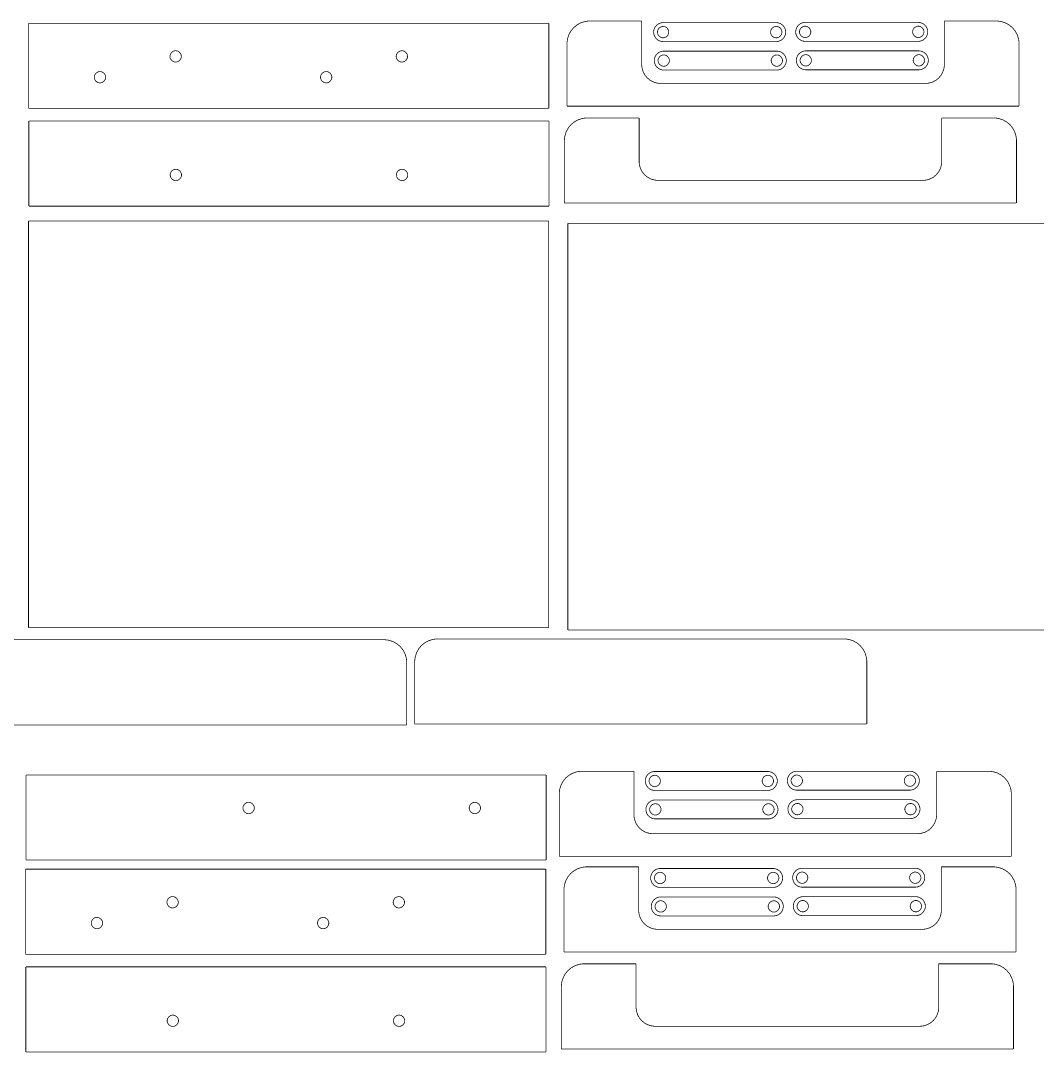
# Model space of a CAD drawing. Extents: x 0 to 72, y 0 to 96.
# Drawn here: x 12.37 to 33.53, y 53.68 to 75.15 of the extents above; entities that cross this region are included whole.
import ezdxf

# ---------------------------------------------------------------- set-up
doc = ezdxf.new("R2010")
doc.units = 0
doc.layers.get('0').update_dxf_attribs({"linetype": 'CONTINUOUS'})

msp = doc.modelspace()

# ---------------------------------------------------------------- linework, layer by layer
at = {"color": 0, "const_width": 0.01575}
for points in [[(12.5392, 74.6189), (12.5392, 75.0912)], [(23.3658, 75.0912), (12.5392, 75.0912)], [(23.3658, 74.6189), (23.3658, 75.0912)], [(23.7442, 74.6667), (23.7442, 74.6906), (23.7538, 74.7619), (23.7813, 74.8507), (23.8249, 74.9308), (23.8825, 75.0008), (23.9525, 75.0585), (24.0328, 75.1021), (24.1214, 75.1296), (24.1928, 75.1392), (24.2167, 75.1392)], [(25.2993, 75.1392), (24.2167, 75.1392)], [(25.2993, 74.6667), (25.2993, 75.1392)], [(25.7446, 75.1049), (25.7346, 75.1049), (25.7049, 75.101), (25.6679, 75.0894), (25.6344, 75.0712), (25.6053, 75.0472), (25.5812, 75.0181), (25.5631, 74.9846), (25.5515, 74.9476), (25.5476, 74.9179), (25.5476, 74.9081), (25.5476, 74.8981), (25.5515, 74.8683), (25.5631, 74.8314), (25.5812, 74.7979), (25.6053, 74.7689), (25.6344, 74.7449), (25.6679, 74.7267), (25.7049, 74.7151), (25.7346, 74.7111), (25.7446, 74.7111)], [(28.0988, 75.1049), (25.7446, 75.1049)], [(28.0988, 74.7111), (28.1086, 74.7111), (28.1385, 74.7151), (28.1754, 74.7267), (28.2089, 74.7449), (28.2381, 74.7689), (28.2621, 74.7979), (28.2801, 74.8314), (28.2917, 74.8683), (28.2957, 74.8981), (28.2957, 74.9081), (28.2957, 74.9179), (28.2917, 74.9476), (28.2801, 74.9846), (28.2621, 75.0181), (28.2381, 75.0472), (28.2089, 75.0712), (28.1754, 75.0894), (28.1385, 75.101), (28.1086, 75.1049), (28.0988, 75.1049)], [(28.7011, 75.1101), (28.6911, 75.1101), (28.6614, 75.1061), (28.6244, 75.0947), (28.591, 75.0765), (28.5618, 75.0525), (28.5378, 75.0233), (28.5196, 74.9899), (28.5082, 74.9529), (28.5042, 74.9232), (28.5042, 74.9132), (28.5042, 74.9033), (28.5082, 74.8736), (28.5196, 74.8367), (28.5378, 74.8032), (28.5618, 74.774), (28.591, 74.75), (28.6244, 74.7319), (28.6614, 74.7204), (28.6911, 74.7164), (28.7011, 74.7164)], [(31.0553, 75.1101), (28.7011, 75.1101)], [(31.0553, 74.7164), (31.0653, 74.7164), (31.095, 74.7204), (31.1319, 74.7319), (31.1654, 74.75), (31.1946, 74.774), (31.2186, 74.8032), (31.2367, 74.8367), (31.2482, 74.8736), (31.2522, 74.9033), (31.2522, 74.9132), (31.2522, 74.9232), (31.2482, 74.9529), (31.2367, 74.9899), (31.2186, 75.0233), (31.1946, 75.0525), (31.1654, 75.0765), (31.1319, 75.0947), (31.095, 75.1061), (31.0653, 75.1101), (31.0553, 75.1101)], [(32.6811, 75.1392), (31.5985, 75.1392)], [(31.5985, 74.6667), (31.5985, 75.1392)], [(32.6811, 75.1392), (32.7049, 75.1392), (32.7762, 75.1296), (32.865, 75.1021), (32.9453, 75.0585), (33.0151, 75.0008), (33.0729, 74.9308), (33.1164, 74.8507), (33.144, 74.7619), (33.1536, 74.6906), (33.1536, 74.6667)], [(31.0553, 74.7164), (28.7011, 74.7164)], [(12.5392, 73.3197), (12.5392, 74.6189)], [(23.3658, 73.3197), (23.3658, 74.6189)], [(23.7442, 74.6667), (23.7442, 73.3675)], [(25.2993, 74.2336), (25.2993, 74.6667)], [(25.7575, 74.5125), (25.7475, 74.5125), (25.7178, 74.5086), (25.6808, 74.4971), (25.6474, 74.4789), (25.6182, 74.4549), (25.5942, 74.4258), (25.576, 74.3924), (25.5644, 74.3554), (25.5606, 74.3257), (25.5606, 74.3157), (25.5606, 74.3058), (25.5644, 74.2761), (25.576, 74.239), (25.5942, 74.2057), (25.6182, 74.1765), (25.6474, 74.1525), (25.6808, 74.1343), (25.7178, 74.1228), (25.7475, 74.1187), (25.7575, 74.1187)], [(28.0988, 74.7111), (25.7446, 74.7111)], [(28.1117, 74.5125), (25.7575, 74.5125)], [(28.1117, 74.1187), (28.1215, 74.1187), (28.1514, 74.1228), (28.1883, 74.1343), (28.2217, 74.1525), (28.251, 74.1765), (28.275, 74.2057), (28.2931, 74.239), (28.3046, 74.2761), (28.3086, 74.3058), (28.3086, 74.3157), (28.3086, 74.3257), (28.3046, 74.3554), (28.2931, 74.3924), (28.275, 74.4258), (28.251, 74.4549), (28.2217, 74.4789), (28.1883, 74.4971), (28.1514, 74.5086), (28.1215, 74.5125), (28.1117, 74.5125)], [(28.714, 74.5178), (28.704, 74.5178), (28.6743, 74.5139), (28.6374, 74.5024), (28.6039, 74.4842), (28.5747, 74.4601), (28.5507, 74.4311), (28.5325, 74.3976), (28.5211, 74.3606), (28.5171, 74.3308), (28.5171, 74.321), (28.5171, 74.3111), (28.5211, 74.2813), (28.5325, 74.2443), (28.5507, 74.211), (28.5747, 74.1818), (28.6039, 74.1578), (28.6374, 74.1396), (28.6743, 74.1281), (28.704, 74.124), (28.714, 74.124)], [(31.0682, 74.5178), (28.714, 74.5178)], [(31.0682, 74.124), (31.0782, 74.124), (31.1079, 74.1281), (31.1449, 74.1396), (31.1783, 74.1578), (31.2075, 74.1818), (31.2315, 74.211), (31.2496, 74.2443), (31.2611, 74.2813), (31.2651, 74.3111), (31.2651, 74.321), (31.2651, 74.3308), (31.2611, 74.3606), (31.2496, 74.3976), (31.2315, 74.4311), (31.2075, 74.4601), (31.1783, 74.4842), (31.1449, 74.5024), (31.1079, 74.5139), (31.0782, 74.5178), (31.0682, 74.5178)], [(31.5985, 74.2336), (31.5985, 74.6667)], [(33.1536, 74.6667), (33.1536, 73.3675)], [(25.2993, 74.2336), (25.2993, 74.2138), (25.3074, 74.1543), (25.3303, 74.0804), (25.3665, 74.0136), (25.4146, 73.9553), (25.4729, 73.9072), (25.5397, 73.871), (25.6136, 73.8479), (25.6731, 73.84), (25.6929, 73.84)], [(28.1117, 74.1187), (25.7575, 74.1187)], [(31.0682, 74.124), (28.714, 74.124)], [(31.2047, 73.84), (31.2246, 73.84), (31.284, 73.8479), (31.3579, 73.871), (31.4249, 73.9072), (31.4832, 73.9553), (31.5313, 74.0136), (31.5675, 74.0804), (31.5904, 74.1543), (31.5985, 74.2138), (31.5985, 74.2336)], [(31.2047, 73.84), (25.6929, 73.84)], [(23.3658, 73.3197), (12.5392, 73.3197)], [(33.1536, 73.3675), (23.7442, 73.3675)], [(12.5436, 72.5857), (12.5436, 73.0581)], [(12.5436, 73.0581), (23.3703, 73.0581)], [(23.3703, 72.5857), (23.3703, 73.0581)], [(23.6903, 72.6494), (23.6903, 72.6733), (23.6997, 72.7447), (23.7274, 72.8333), (23.7708, 72.9136), (23.8286, 72.9835), (23.8985, 73.0413), (23.9787, 73.0847), (24.0674, 73.1124), (24.1389, 73.1218), (24.1626, 73.1218)], [(25.2453, 73.1218), (24.1626, 73.1218)], [(25.2453, 72.6494), (25.2453, 73.1218)], [(32.6271, 73.1218), (31.5444, 73.1218)], [(31.5444, 72.6494), (31.5444, 73.1218)], [(32.6271, 73.1218), (32.6508, 73.1218), (32.7224, 73.1124), (32.811, 73.0847), (32.8912, 73.0413), (32.9611, 72.9835), (33.0189, 72.9136), (33.0624, 72.8333), (33.09, 72.7447), (33.0996, 72.6733), (33.0996, 72.6494)], [(12.5436, 71.2865), (12.5436, 72.5857)], [(23.3703, 71.2865), (23.3703, 72.5857)], [(23.6903, 72.6494), (23.6903, 71.3503)], [(25.2453, 72.2164), (25.2453, 72.6494)], [(31.5444, 72.2164), (31.5444, 72.6494)], [(33.0996, 72.6494), (33.0996, 71.3503)], [(25.2453, 72.2164), (25.2453, 72.1965), (25.2532, 72.1371), (25.2763, 72.0632), (25.3125, 71.9963), (25.3606, 71.9381), (25.4189, 71.89), (25.4857, 71.8536), (25.5596, 71.8307), (25.6192, 71.8226), (25.639, 71.8226)], [(31.1508, 71.8226), (31.1706, 71.8226), (31.2301, 71.8307), (31.304, 71.8536), (31.3708, 71.89), (31.4292, 71.9381), (31.4772, 71.9963), (31.5135, 72.0632), (31.5365, 72.1371), (31.5444, 72.1965), (31.5444, 72.2164)], [(31.1508, 71.8226), (25.639, 71.8226)], [(12.5436, 71.2865), (23.3703, 71.2865)], [(33.0996, 71.3503), (23.6903, 71.3503)], [(12.5361, 70.9775), (12.5361, 62.5131)], [(23.3628, 70.9775), (12.5361, 70.9775)], [(23.3628, 62.5131), (23.3628, 70.9775)], [(23.7615, 70.9288), (23.7615, 62.4642)], [(34.5882, 70.9288), (23.7615, 70.9288)], [(23.3628, 62.5131), (12.5361, 62.5131)], [(11.4716, 62.2619), (19.9361, 62.2619)], [(20.4085, 61.7896), (20.4085, 61.8133), (20.3989, 61.8847), (20.3714, 61.9735), (20.3278, 62.0538), (20.2701, 62.1236), (20.2001, 62.1812), (20.12, 62.2249), (20.0313, 62.2525), (19.9599, 62.2619), (19.9361, 62.2619)], [(21.0474, 62.2789), (21.0236, 62.2789), (20.9521, 62.2693), (20.8635, 62.2418), (20.7832, 62.1982), (20.7133, 62.1406), (20.6556, 62.0707), (20.6121, 61.9903), (20.5846, 61.9017), (20.575, 61.8303), (20.575, 61.8064)], [(21.0474, 62.2789), (29.5119, 62.2789)], [(34.5882, 62.4642), (23.7615, 62.4642)], [(29.9843, 61.8064), (29.9843, 61.8303), (29.9747, 61.9017), (29.9472, 61.9903), (29.9036, 62.0707), (29.846, 62.1406), (29.776, 62.1982), (29.6957, 62.2418), (29.6071, 62.2693), (29.5357, 62.2789), (29.5119, 62.2789)], [(20.4085, 61.7896), (20.4085, 60.4903)], [(20.5749, 61.8064), (20.5749, 60.5072)], [(29.9843, 61.8064), (29.9843, 60.5072)], [(10.9992, 60.4903), (20.4085, 60.4903)], [(20.5749, 60.5072), (29.9843, 60.5072)], [(23.5826, 59.0533), (23.5826, 59.0771), (23.5921, 59.1485), (23.6197, 59.2372), (23.6632, 59.3175), (23.721, 59.3874), (23.7908, 59.445), (23.8711, 59.4886), (23.9599, 59.5161), (24.0313, 59.5257), (24.055, 59.5257)], [(25.1376, 59.5257), (24.055, 59.5257)], [(25.1376, 59.0533), (25.1376, 59.5257)], [(25.5701, 59.5206), (25.5603, 59.5206), (25.5304, 59.5167), (25.4935, 59.5051), (25.4601, 59.4871), (25.431, 59.4631), (25.4068, 59.4339), (25.3888, 59.4004), (25.3772, 59.3635), (25.3733, 59.3337), (25.3733, 59.3238), (25.3733, 59.3139), (25.3772, 59.2842), (25.3888, 59.2472), (25.4068, 59.2138), (25.431, 59.1846), (25.4601, 59.1606), (25.4935, 59.1424), (25.5304, 59.131), (25.5603, 59.1269), (25.5701, 59.1269)], [(27.9244, 59.5206), (25.5701, 59.5206)], [(27.9244, 59.1269), (27.9343, 59.1269), (27.964, 59.131), (28.001, 59.1424), (28.0344, 59.1606), (28.0636, 59.1846), (28.0876, 59.2138), (28.1058, 59.2472), (28.1174, 59.2842), (28.1212, 59.3139), (28.1212, 59.3238), (28.1212, 59.3337), (28.1174, 59.3635), (28.1058, 59.4004), (28.0876, 59.4339), (28.0636, 59.4631), (28.0344, 59.4871), (28.001, 59.5051), (27.964, 59.5167), (27.9343, 59.5206), (27.9244, 59.5206)], [(28.5267, 59.5258), (28.5168, 59.5258), (28.4869, 59.5219), (28.45, 59.5104), (28.4167, 59.4924), (28.3875, 59.4682), (28.3633, 59.4392), (28.3453, 59.4057), (28.3338, 59.3687), (28.3299, 59.339), (28.3299, 59.329), (28.3299, 59.3192), (28.3338, 59.2894), (28.3453, 59.2525), (28.3633, 59.219), (28.3875, 59.1899), (28.4167, 59.1658), (28.45, 59.1476), (28.4869, 59.1361), (28.5168, 59.1322), (28.5267, 59.1322)], [(30.881, 59.5258), (28.5267, 59.5258)], [(30.881, 59.1322), (30.8908, 59.1322), (30.9207, 59.1361), (30.9576, 59.1476), (30.991, 59.1658), (31.0201, 59.1899), (31.0442, 59.219), (31.0624, 59.2525), (31.0739, 59.2894), (31.0779, 59.3192), (31.0779, 59.329), (31.0779, 59.339), (31.0739, 59.3687), (31.0624, 59.4057), (31.0442, 59.4392), (31.0201, 59.4682), (30.991, 59.4924), (30.9576, 59.5104), (30.9207, 59.5219), (30.8908, 59.5258), (30.881, 59.5258)], [(32.5194, 59.5257), (31.4368, 59.5257)], [(31.4368, 59.0533), (31.4368, 59.5257)], [(32.5194, 59.5257), (32.5432, 59.5257), (32.6147, 59.5161), (32.7033, 59.4886), (32.7836, 59.445), (32.8536, 59.3874), (32.9113, 59.3175), (32.9549, 59.2372), (32.9824, 59.1485), (32.9919, 59.0771), (32.9919, 59.0533)], [(12.4833, 58.9769), (12.4833, 59.4494)], [(12.4833, 59.4494), (23.31, 59.4494)], [(23.31, 58.9769), (23.31, 59.4494)], [(23.5826, 59.0533), (23.5826, 57.7542)], [(25.1376, 58.6203), (25.1376, 59.0533)], [(27.9244, 59.1269), (25.5701, 59.1269)], [(30.881, 59.1322), (28.5267, 59.1322)], [(31.4368, 58.6203), (31.4368, 59.0533)], [(32.9919, 59.0533), (32.9919, 57.7542)], [(12.4833, 57.6778), (12.4833, 58.9769)], [(23.31, 57.6778), (23.31, 58.9769)], [(25.5831, 58.9283), (25.5732, 58.9283), (25.5433, 58.9243), (25.5064, 58.9128), (25.4729, 58.8947), (25.4439, 58.8707), (25.4197, 58.8415), (25.4017, 58.8081), (25.3901, 58.7711), (25.3861, 58.7414), (25.3861, 58.7314), (25.3861, 58.7215), (25.3901, 58.6918), (25.4017, 58.6549), (25.4197, 58.6214), (25.4439, 58.5922), (25.4729, 58.5682), (25.5064, 58.5501), (25.5433, 58.5386), (25.5732, 58.5346), (25.5831, 58.5346)], [(27.9374, 58.9283), (25.5831, 58.9283)], [(27.9374, 58.5346), (27.9472, 58.5346), (27.9769, 58.5386), (28.0139, 58.5501), (28.0474, 58.5682), (28.0765, 58.5922), (28.1006, 58.6214), (28.1188, 58.6549), (28.1303, 58.6918), (28.1342, 58.7215), (28.1342, 58.7314), (28.1342, 58.7414), (28.1303, 58.7711), (28.1188, 58.8081), (28.1006, 58.8415), (28.0765, 58.8707), (28.0474, 58.8947), (28.0139, 58.9128), (27.9769, 58.9243), (27.9472, 58.9283), (27.9374, 58.9283)], [(28.5396, 58.9335), (28.5297, 58.9335), (28.4999, 58.9296), (28.4629, 58.9181), (28.4296, 58.9), (28.4004, 58.876), (28.3762, 58.8468), (28.3582, 58.8133), (28.3467, 58.7764), (28.3428, 58.7467), (28.3428, 58.7367), (28.3428, 58.7268), (28.3467, 58.6971), (28.3582, 58.6601), (28.3762, 58.6267), (28.4004, 58.5975), (28.4296, 58.5735), (28.4629, 58.5553), (28.4999, 58.5439), (28.5297, 58.5399), (28.5396, 58.5399)], [(30.8939, 58.9335), (28.5396, 58.9335)], [(30.8939, 58.5399), (30.9038, 58.5399), (30.9335, 58.5439), (30.9706, 58.5553), (31.0039, 58.5735), (31.0331, 58.5975), (31.0571, 58.6267), (31.0753, 58.6601), (31.0868, 58.6971), (31.0908, 58.7268), (31.0908, 58.7367), (31.0908, 58.7467), (31.0868, 58.7764), (31.0753, 58.8133), (31.0571, 58.8468), (31.0331, 58.876), (31.0039, 58.9), (30.9706, 58.9181), (30.9335, 58.9296), (30.9038, 58.9335), (30.8939, 58.9335)], [(25.1376, 58.6203), (25.1376, 58.6004), (25.1457, 58.541), (25.1686, 58.4671), (25.2049, 58.4001), (25.2529, 58.3418), (25.3113, 58.2937), (25.3781, 58.2575), (25.4519, 58.2346), (25.5115, 58.2265), (25.5314, 58.2265)], [(31.0432, 58.2265), (31.0629, 58.2265), (31.1225, 58.2346), (31.1964, 58.2575), (31.2632, 58.2937), (31.3215, 58.3418), (31.3696, 58.4001), (31.4058, 58.4671), (31.4289, 58.541), (31.4368, 58.6004), (31.4368, 58.6203)], [(27.9374, 58.5346), (25.5831, 58.5346)], [(30.8939, 58.5399), (28.5396, 58.5399)], [(31.0432, 58.2265), (25.5314, 58.2265)], [(32.9919, 57.7542), (23.5826, 57.7542)], [(12.4833, 57.6778), (23.31, 57.6778)], [(12.4765, 57.0154), (12.4765, 57.4878)], [(23.3031, 57.4878), (12.4765, 57.4878)], [(23.3031, 57.0154), (23.3031, 57.4878)], [(23.6814, 57.0632), (23.6814, 57.0871), (23.691, 57.1585), (23.7185, 57.2471), (23.7621, 57.3274), (23.8199, 57.3974), (23.8897, 57.455), (23.97, 57.4985), (24.0586, 57.5261), (24.1301, 57.5357), (24.1539, 57.5357)], [(25.2365, 57.5357), (24.1539, 57.5357)], [(25.2365, 57.0632), (25.2365, 57.5357)], [(25.6818, 57.5014), (25.6718, 57.5014), (25.6421, 57.4974), (25.6051, 57.4858), (25.5717, 57.4678), (25.5425, 57.4438), (25.5185, 57.4146), (25.5004, 57.3813), (25.4889, 57.3443), (25.4849, 57.3144), (25.4849, 57.3046), (25.4849, 57.2946), (25.4889, 57.2649), (25.5004, 57.2279), (25.5185, 57.1944), (25.5425, 57.1653), (25.5717, 57.1412), (25.6051, 57.1232), (25.6421, 57.1117), (25.6718, 57.1076), (25.6818, 57.1076)], [(28.0361, 57.5014), (25.6818, 57.5014)], [(28.0361, 57.1076), (28.046, 57.1076), (28.0757, 57.1117), (28.1126, 57.1232), (28.1461, 57.1412), (28.1753, 57.1653), (28.1993, 57.1944), (28.2174, 57.2279), (28.2289, 57.2649), (28.2329, 57.2946), (28.2329, 57.3046), (28.2329, 57.3144), (28.2289, 57.3443), (28.2174, 57.3813), (28.1993, 57.4146), (28.1753, 57.4438), (28.1461, 57.4678), (28.1126, 57.4858), (28.0757, 57.4974), (28.046, 57.5014), (28.0361, 57.5014)], [(28.6383, 57.5067), (28.6283, 57.5067), (28.5986, 57.5026), (28.5617, 57.4911), (28.5282, 57.4731), (28.499, 57.449), (28.475, 57.4199), (28.4569, 57.3864), (28.4454, 57.3494), (28.4415, 57.3197), (28.4415, 57.3097), (28.4415, 57.2999), (28.4454, 57.2701), (28.4569, 57.2332), (28.475, 57.1997), (28.499, 57.1706), (28.5282, 57.1465), (28.5617, 57.1285), (28.5986, 57.1169), (28.6283, 57.1129), (28.6383, 57.1129)], [(30.9926, 57.5067), (28.6383, 57.5067)], [(30.9926, 57.1129), (31.0025, 57.1129), (31.0322, 57.1169), (31.0692, 57.1285), (31.1026, 57.1465), (31.1318, 57.1706), (31.1558, 57.1997), (31.1739, 57.2332), (31.1854, 57.2701), (31.1894, 57.2999), (31.1894, 57.3097), (31.1894, 57.3197), (31.1854, 57.3494), (31.1739, 57.3864), (31.1558, 57.4199), (31.1318, 57.449), (31.1026, 57.4731), (31.0692, 57.4911), (31.0322, 57.5026), (31.0025, 57.5067), (30.9926, 57.5067)], [(32.6183, 57.5357), (31.5357, 57.5357)], [(31.5357, 57.0632), (31.5357, 57.5357)], [(32.6183, 57.5357), (32.6421, 57.5357), (32.7136, 57.5261), (32.8022, 57.4985), (32.8825, 57.455), (32.9524, 57.3974), (33.0101, 57.3274), (33.0536, 57.2471), (33.0813, 57.1585), (33.0908, 57.0871), (33.0908, 57.0632)], [(30.9926, 57.1129), (28.6383, 57.1129)], [(12.4765, 55.7161), (12.4765, 57.0154)], [(23.3031, 55.7161), (23.3031, 57.0154)], [(23.6814, 57.0632), (23.6814, 55.764)], [(25.2365, 56.6301), (25.2365, 57.0632)], [(25.6947, 56.909), (25.6847, 56.909), (25.655, 56.905), (25.6181, 56.8936), (25.5846, 56.8754), (25.5554, 56.8514), (25.5314, 56.8222), (25.5133, 56.7889), (25.5018, 56.7519), (25.4978, 56.7221), (25.4978, 56.7122), (25.4978, 56.7024), (25.5018, 56.6725), (25.5133, 56.6356), (25.5314, 56.6022), (25.5554, 56.5731), (25.5846, 56.549), (25.6181, 56.5308), (25.655, 56.5193), (25.6847, 56.5154), (25.6947, 56.5154)], [(28.0361, 57.1076), (25.6818, 57.1076)], [(28.049, 56.909), (25.6947, 56.909)], [(28.049, 56.5154), (28.0589, 56.5154), (28.0886, 56.5193), (28.1256, 56.5308), (28.159, 56.549), (28.1882, 56.5731), (28.2122, 56.6022), (28.2303, 56.6356), (28.2418, 56.6725), (28.2458, 56.7024), (28.2458, 56.7122), (28.2458, 56.7221), (28.2418, 56.7519), (28.2303, 56.7889), (28.2122, 56.8222), (28.1882, 56.8514), (28.159, 56.8754), (28.1256, 56.8936), (28.0886, 56.905), (28.0589, 56.909), (28.049, 56.909)], [(28.6512, 56.9143), (28.6412, 56.9143), (28.6115, 56.9103), (28.5746, 56.8987), (28.5411, 56.8807), (28.5119, 56.8567), (28.4879, 56.8275), (28.4699, 56.7942), (28.4583, 56.7572), (28.4543, 56.7274), (28.4543, 56.7175), (28.4543, 56.7076), (28.4583, 56.6778), (28.4699, 56.6408), (28.4879, 56.6074), (28.5119, 56.5783), (28.5411, 56.5543), (28.5746, 56.5361), (28.6115, 56.5246), (28.6412, 56.5206), (28.6512, 56.5206)], [(31.0056, 56.9143), (28.6512, 56.9143)], [(31.0056, 56.5206), (31.0154, 56.5206), (31.0451, 56.5246), (31.0821, 56.5361), (31.1156, 56.5543), (31.1447, 56.5783), (31.1687, 56.6074), (31.1868, 56.6408), (31.1983, 56.6778), (31.2024, 56.7076), (31.2024, 56.7175), (31.2024, 56.7274), (31.1983, 56.7572), (31.1868, 56.7942), (31.1687, 56.8275), (31.1447, 56.8567), (31.1156, 56.8807), (31.0821, 56.8987), (31.0451, 56.9103), (31.0154, 56.9143), (31.0056, 56.9143)], [(31.5357, 56.6301), (31.5357, 57.0632)], [(33.0908, 57.0632), (33.0908, 55.764)], [(25.2365, 56.6301), (25.2365, 56.6104), (25.2446, 56.5508), (25.2675, 56.4769), (25.3038, 56.41), (25.3518, 56.3518), (25.4101, 56.3038), (25.4769, 56.2674), (25.5508, 56.2444), (25.6104, 56.2364), (25.6303, 56.2364)], [(28.049, 56.5154), (25.6947, 56.5154)], [(31.0056, 56.5206), (28.6512, 56.5206)], [(31.1421, 56.2364), (31.1618, 56.2364), (31.2214, 56.2444), (31.2953, 56.2674), (31.3621, 56.3038), (31.4204, 56.3518), (31.4685, 56.41), (31.5047, 56.4769), (31.5276, 56.5508), (31.5357, 56.6104), (31.5357, 56.6301)], [(31.1421, 56.2364), (25.6303, 56.2364)], [(23.3031, 55.7161), (12.4765, 55.7161)], [(33.0908, 55.764), (23.6814, 55.764)], [(12.4808, 54.9822), (12.4808, 55.4546)], [(12.4808, 55.4546), (23.3075, 55.4546)], [(23.3075, 54.9822), (23.3075, 55.4546)], [(23.6275, 55.046), (23.6275, 55.0697), (23.6369, 55.1411), (23.6646, 55.2299), (23.7081, 55.3101), (23.7658, 55.38), (23.8357, 55.4378), (23.916, 55.4812), (24.0047, 55.5089), (24.0761, 55.5183), (24.0999, 55.5183)], [(25.1825, 55.5183), (24.0999, 55.5183)], [(25.1825, 55.046), (25.1825, 55.5183)], [(32.5644, 55.5183), (31.4817, 55.5183)], [(31.4817, 55.046), (31.4817, 55.5183)], [(32.5644, 55.5183), (32.5882, 55.5183), (32.6596, 55.5089), (32.7483, 55.4812), (32.8285, 55.4378), (32.8985, 55.38), (32.9561, 55.3101), (32.9997, 55.2299), (33.0272, 55.1411), (33.0368, 55.0697), (33.0368, 55.046)], [(12.4808, 53.6829), (12.4808, 54.9822)], [(23.3075, 53.6829), (23.3075, 54.9822)], [(23.6275, 55.046), (23.6275, 53.7468)], [(25.1825, 54.6129), (25.1825, 55.046)], [(31.4817, 54.6129), (31.4817, 55.046)], [(33.0368, 55.046), (33.0368, 53.7468)], [(25.1825, 54.6129), (25.1825, 54.5931), (25.1906, 54.5335), (25.2135, 54.4596), (25.2497, 54.3928), (25.2979, 54.3346), (25.3561, 54.2865), (25.4229, 54.2501), (25.4968, 54.2272), (25.5564, 54.2192), (25.5763, 54.2192)], [(31.0881, 54.2192), (31.1078, 54.2192), (31.1674, 54.2272), (31.2413, 54.2501), (31.3081, 54.2865), (31.3664, 54.3346), (31.4144, 54.3928), (31.4507, 54.4596), (31.4738, 54.5335), (31.4817, 54.5931), (31.4817, 54.6129)], [(15.6581, 54.3325), (15.6581, 54.3211), (15.6486, 54.2865), (15.6233, 54.249), (15.5858, 54.2238), (15.5514, 54.2144), (15.5399, 54.2144), (15.5283, 54.2144), (15.4939, 54.2238), (15.4564, 54.249), (15.4311, 54.2867), (15.4218, 54.3211), (15.4218, 54.3326), (15.4218, 54.344), (15.4311, 54.3786), (15.4564, 54.4161), (15.4939, 54.4414), (15.5283, 54.4507), (15.5399, 54.4507), (15.5514, 54.4507), (15.5858, 54.4414), (15.6233, 54.4161), (15.6486, 54.3786), (15.6581, 54.344), (15.6581, 54.3326)], [(20.3665, 54.3325), (20.3665, 54.3211), (20.3574, 54.2865), (20.3319, 54.249), (20.2944, 54.2238), (20.2599, 54.2144), (20.2485, 54.2144), (20.2369, 54.2144), (20.2025, 54.2238), (20.165, 54.249), (20.1396, 54.2867), (20.1304, 54.3211), (20.1304, 54.3326), (20.1304, 54.344), (20.1396, 54.3786), (20.165, 54.4161), (20.2025, 54.4414), (20.2369, 54.4507), (20.2485, 54.4507), (20.2599, 54.4507), (20.2944, 54.4414), (20.3319, 54.4161), (20.3574, 54.3786), (20.3665, 54.344), (20.3665, 54.3326)], [(31.0881, 54.2192), (25.5763, 54.2192)], [(12.4808, 53.6829), (23.3075, 53.6829)], [(33.0368, 53.7468), (23.6275, 53.7468)]]:
    msp.add_lwpolyline(points, dxfattribs=at)
for points in [[(25.6264, 74.9081), (25.6264, 74.8965), (25.6357, 74.8621), (25.661, 74.8244), (25.6985, 74.7992), (25.7331, 74.7899), (25.7446, 74.7899), (25.756, 74.7899), (25.7904, 74.7992), (25.8281, 74.8244), (25.8533, 74.8621), (25.8626, 74.8965), (25.8626, 74.9081), (25.8626, 74.9194), (25.8533, 74.954), (25.8281, 74.9915), (25.7904, 75.0168), (25.756, 75.0261), (25.7446, 75.0261), (25.7331, 75.0261), (25.6985, 75.0168), (25.661, 74.9915), (25.6357, 74.954), (25.6264, 74.9194), (25.6264, 74.9081)], [(27.9807, 74.9081), (27.9807, 74.8965), (27.99, 74.8621), (28.0153, 74.8244), (28.0528, 74.7992), (28.0874, 74.7899), (28.0988, 74.7899), (28.1103, 74.7899), (28.1447, 74.7992), (28.1824, 74.8244), (28.2076, 74.8621), (28.2169, 74.8965), (28.2169, 74.9081), (28.2169, 74.9194), (28.2076, 74.954), (28.1824, 74.9915), (28.1447, 75.0168), (28.1103, 75.0261), (28.0988, 75.0261), (28.0874, 75.0261), (28.0528, 75.0168), (28.0153, 74.9915), (27.99, 74.954), (27.9807, 74.9194), (27.9807, 74.9081)], [(28.5829, 74.9132), (28.5829, 74.9018), (28.5922, 74.8674), (28.6175, 74.8297), (28.655, 74.8044), (28.6896, 74.7951), (28.7011, 74.7951), (28.7125, 74.7951), (28.7471, 74.8044), (28.7846, 74.8297), (28.8099, 74.8674), (28.8192, 74.9018), (28.8192, 74.9132), (28.8192, 74.9247), (28.8099, 74.9593), (28.7846, 74.9968), (28.7471, 75.0221), (28.7125, 75.0314), (28.7011, 75.0314), (28.6896, 75.0314), (28.655, 75.0221), (28.6175, 74.9968), (28.5922, 74.9593), (28.5829, 74.9247), (28.5829, 74.9132)], [(30.9372, 74.9132), (30.9372, 74.9018), (30.9465, 74.8674), (30.9718, 74.8297), (31.0093, 74.8044), (31.0439, 74.7951), (31.0553, 74.7951), (31.0668, 74.7951), (31.1013, 74.8044), (31.1389, 74.8297), (31.1642, 74.8674), (31.1735, 74.9018), (31.1735, 74.9132), (31.1735, 74.9247), (31.1642, 74.9593), (31.1389, 74.9968), (31.1013, 75.0221), (31.0668, 75.0314), (31.0553, 75.0314), (31.0439, 75.0314), (31.0093, 75.0221), (30.9718, 74.9968), (30.9465, 74.9593), (30.9372, 74.9247), (30.9372, 74.9132)], [(15.4801, 74.4024), (15.4801, 74.3908), (15.4893, 74.3564), (15.5146, 74.3189), (15.5522, 74.2936), (15.5867, 74.2842), (15.5982, 74.2842), (15.6096, 74.2842), (15.6442, 74.2936), (15.6817, 74.3189), (15.7071, 74.3564), (15.7162, 74.3908), (15.7162, 74.4024), (15.7162, 74.4139), (15.7071, 74.4483), (15.6817, 74.4858), (15.6442, 74.5111), (15.6096, 74.5204), (15.5982, 74.5204), (15.5867, 74.5204), (15.5522, 74.5111), (15.5146, 74.4858), (15.4893, 74.4483), (15.4801, 74.4139), (15.4801, 74.4024)], [(20.1887, 74.4024), (20.1887, 74.3908), (20.1979, 74.3564), (20.2233, 74.3189), (20.2608, 74.2936), (20.2954, 74.2842), (20.3068, 74.2842), (20.3183, 74.2842), (20.3528, 74.2936), (20.3904, 74.3189), (20.4157, 74.3564), (20.425, 74.3908), (20.425, 74.4024), (20.425, 74.4139), (20.4157, 74.4483), (20.3904, 74.4858), (20.3528, 74.5111), (20.3183, 74.5204), (20.3068, 74.5204), (20.2954, 74.5204), (20.2608, 74.5111), (20.2233, 74.4858), (20.1979, 74.4483), (20.1887, 74.4139), (20.1887, 74.4024)], [(25.6393, 74.3157), (25.6393, 74.3043), (25.6486, 74.2697), (25.6739, 74.2322), (25.7114, 74.2068), (25.746, 74.1976), (25.7575, 74.1976), (25.7689, 74.1976), (25.8033, 74.2068), (25.841, 74.2322), (25.8663, 74.2697), (25.8756, 74.3043), (25.8756, 74.3157), (25.8756, 74.3272), (25.8663, 74.3617), (25.841, 74.3993), (25.8033, 74.4246), (25.7689, 74.4338), (25.7575, 74.4338), (25.746, 74.4338), (25.7114, 74.4246), (25.6739, 74.3993), (25.6486, 74.3617), (25.6393, 74.3272), (25.6393, 74.3157)], [(27.9936, 74.3157), (27.9936, 74.3043), (28.0029, 74.2697), (28.0282, 74.2322), (28.0657, 74.2068), (28.1001, 74.1976), (28.1117, 74.1976), (28.1232, 74.1976), (28.1576, 74.2068), (28.1951, 74.2322), (28.2206, 74.2697), (28.2299, 74.3043), (28.2299, 74.3157), (28.2299, 74.3272), (28.2206, 74.3617), (28.1951, 74.3993), (28.1576, 74.4246), (28.1232, 74.4338), (28.1117, 74.4338), (28.1001, 74.4338), (28.0657, 74.4246), (28.0282, 74.3993), (28.0029, 74.3617), (27.9936, 74.3272), (27.9936, 74.3157)], [(28.5958, 74.321), (28.5958, 74.3096), (28.6051, 74.275), (28.6304, 74.2375), (28.6679, 74.2121), (28.7025, 74.2029), (28.714, 74.2029), (28.7254, 74.2029), (28.7599, 74.2121), (28.7975, 74.2375), (28.8228, 74.275), (28.8321, 74.3096), (28.8321, 74.321), (28.8321, 74.3325), (28.8228, 74.3669), (28.7975, 74.4044), (28.7599, 74.4299), (28.7254, 74.439), (28.714, 74.439), (28.7025, 74.439), (28.6679, 74.4299), (28.6304, 74.4044), (28.6051, 74.3669), (28.5958, 74.3325), (28.5958, 74.321)], [(30.9501, 74.321), (30.9501, 74.3096), (30.9594, 74.275), (30.9847, 74.2375), (31.0222, 74.2121), (31.0568, 74.2029), (31.0682, 74.2029), (31.0797, 74.2029), (31.1142, 74.2121), (31.1518, 74.2375), (31.1771, 74.275), (31.1864, 74.3096), (31.1864, 74.321), (31.1864, 74.3325), (31.1771, 74.3669), (31.1518, 74.4044), (31.1142, 74.4299), (31.0797, 74.439), (31.0682, 74.439), (31.0568, 74.439), (31.0222, 74.4299), (30.9847, 74.4044), (30.9594, 74.3669), (30.9501, 74.3325), (30.9501, 74.321)], [(13.9053, 73.9693), (13.9053, 73.9578), (13.9146, 73.9233), (13.9399, 73.8858), (13.9775, 73.8604), (14.0119, 73.8513), (14.0235, 73.8513), (14.0349, 73.8513), (14.0694, 73.8604), (14.1069, 73.8858), (14.1322, 73.9233), (14.1415, 73.9578), (14.1415, 73.9693), (14.1415, 73.9808), (14.1322, 74.0153), (14.1069, 74.0528), (14.0694, 74.0782), (14.0349, 74.0874), (14.0235, 74.0874), (14.0119, 74.0874), (13.9775, 74.0782), (13.9399, 74.0528), (13.9146, 74.0153), (13.9053, 73.9808), (13.9053, 73.9693)], [(18.6139, 73.9693), (18.6139, 73.9578), (18.6232, 73.9233), (18.6485, 73.8858), (18.686, 73.8604), (18.7206, 73.8513), (18.7321, 73.8513), (18.7435, 73.8513), (18.7781, 73.8604), (18.8156, 73.8858), (18.8408, 73.9233), (18.8501, 73.9578), (18.8501, 73.9693), (18.8501, 73.9808), (18.8408, 74.0153), (18.8156, 74.0528), (18.7781, 74.0782), (18.7435, 74.0874), (18.7321, 74.0874), (18.7206, 74.0874), (18.686, 74.0782), (18.6485, 74.0528), (18.6232, 74.0153), (18.6139, 73.9808), (18.6139, 73.9693)], [(15.7207, 71.936), (15.7207, 71.9246), (15.7114, 71.8901), (15.6861, 71.8525), (15.6486, 71.8272), (15.614, 71.8179), (15.6026, 71.8179), (15.5911, 71.8179), (15.5567, 71.8272), (15.5192, 71.8525), (15.4938, 71.8901), (15.4846, 71.9246), (15.4846, 71.936), (15.4846, 71.9475), (15.4938, 71.9821), (15.5192, 72.0196), (15.5567, 72.0449), (15.5911, 72.0542), (15.6026, 72.0542), (15.614, 72.0542), (15.6486, 72.0449), (15.6861, 72.0196), (15.7114, 71.9821), (15.7207, 71.9475), (15.7207, 71.936)], [(20.4293, 71.936), (20.4293, 71.9246), (20.42, 71.8901), (20.3947, 71.8525), (20.3572, 71.8272), (20.3226, 71.8179), (20.3113, 71.8179), (20.2997, 71.8179), (20.2653, 71.8272), (20.2276, 71.8525), (20.2024, 71.8901), (20.1932, 71.9246), (20.1932, 71.936), (20.1932, 71.9475), (20.2024, 71.9821), (20.2276, 72.0196), (20.2653, 72.0449), (20.2997, 72.0542), (20.3113, 72.0542), (20.3226, 72.0542), (20.3572, 72.0449), (20.3947, 72.0196), (20.42, 71.9821), (20.4293, 71.9475), (20.4293, 71.936)], [(25.4521, 59.3238), (25.4521, 59.3124), (25.4612, 59.2778), (25.4867, 59.2403), (25.5242, 59.215), (25.5586, 59.2057), (25.5701, 59.2057), (25.5817, 59.2057), (25.6161, 59.215), (25.6536, 59.2403), (25.6789, 59.2778), (25.6882, 59.3124), (25.6882, 59.3238), (25.6882, 59.3353), (25.6789, 59.3699), (25.6536, 59.4074), (25.6161, 59.4326), (25.5817, 59.4419), (25.5701, 59.4419), (25.5586, 59.4419), (25.5242, 59.4326), (25.4867, 59.4074), (25.4612, 59.3699), (25.4521, 59.3353), (25.4521, 59.3238)], [(27.8063, 59.3238), (27.8063, 59.3124), (27.8156, 59.2778), (27.8408, 59.2403), (27.8785, 59.215), (27.9129, 59.2057), (27.9244, 59.2057), (27.9358, 59.2057), (27.9704, 59.215), (28.0079, 59.2403), (28.0332, 59.2778), (28.0425, 59.3124), (28.0425, 59.3238), (28.0425, 59.3353), (28.0332, 59.3699), (28.0079, 59.4074), (27.9704, 59.4326), (27.9358, 59.4419), (27.9244, 59.4419), (27.9129, 59.4419), (27.8785, 59.4326), (27.8408, 59.4074), (27.8156, 59.3699), (27.8063, 59.3353), (27.8063, 59.3238)], [(28.4086, 59.329), (28.4086, 59.3176), (28.4178, 59.2831), (28.4432, 59.2456), (28.4807, 59.2203), (28.5151, 59.211), (28.5267, 59.211), (28.5382, 59.211), (28.5726, 59.2203), (28.6101, 59.2456), (28.6354, 59.2831), (28.6449, 59.3176), (28.6449, 59.329), (28.6449, 59.3406), (28.6354, 59.375), (28.6101, 59.4126), (28.5726, 59.4379), (28.5382, 59.4472), (28.5267, 59.4472), (28.5151, 59.4472), (28.4807, 59.4379), (28.4432, 59.4126), (28.4178, 59.375), (28.4086, 59.3406), (28.4086, 59.329)], [(30.7629, 59.329), (30.7629, 59.3176), (30.7721, 59.2831), (30.7974, 59.2456), (30.835, 59.2203), (30.8694, 59.211), (30.881, 59.211), (30.8924, 59.211), (30.9269, 59.2203), (30.9644, 59.2456), (30.9899, 59.2831), (30.999, 59.3176), (30.999, 59.329), (30.999, 59.3406), (30.9899, 59.375), (30.9644, 59.4126), (30.9269, 59.4379), (30.8924, 59.4472), (30.881, 59.4472), (30.8694, 59.4472), (30.835, 59.4379), (30.7974, 59.4126), (30.7721, 59.375), (30.7629, 59.3406), (30.7629, 59.329)], [(17.2353, 58.7604), (17.2353, 58.749), (17.226, 58.7146), (17.2007, 58.6769), (17.1632, 58.6517), (17.1286, 58.6424), (17.1172, 58.6424), (17.1057, 58.6424), (17.0713, 58.6517), (17.0336, 58.6769), (17.0083, 58.7146), (16.999, 58.749), (16.999, 58.7604), (16.999, 58.7719), (17.0083, 58.8065), (17.0336, 58.844), (17.0713, 58.8693), (17.1057, 58.8786), (17.1172, 58.8786), (17.1286, 58.8786), (17.1632, 58.8693), (17.2007, 58.844), (17.226, 58.8065), (17.2353, 58.7719), (17.2353, 58.7604)], [(21.9439, 58.7604), (21.9439, 58.749), (21.9346, 58.7146), (21.9093, 58.6769), (21.8718, 58.6517), (21.8372, 58.6424), (21.8258, 58.6424), (21.8143, 58.6424), (21.7797, 58.6517), (21.7422, 58.6769), (21.7169, 58.7146), (21.7076, 58.749), (21.7076, 58.7604), (21.7076, 58.7719), (21.7169, 58.8065), (21.7422, 58.844), (21.7797, 58.8693), (21.8143, 58.8786), (21.8258, 58.8786), (21.8372, 58.8786), (21.8718, 58.8693), (21.9093, 58.844), (21.9346, 58.8065), (21.9439, 58.7719), (21.9439, 58.7604)], [(25.465, 58.7314), (25.465, 58.72), (25.4742, 58.6856), (25.4994, 58.6479), (25.5371, 58.6226), (25.5715, 58.6133), (25.5831, 58.6133), (25.5944, 58.6133), (25.629, 58.6226), (25.6665, 58.6479), (25.6918, 58.6856), (25.7011, 58.72), (25.7011, 58.7314), (25.7011, 58.7429), (25.6918, 58.7775), (25.6665, 58.815), (25.629, 58.8403), (25.5944, 58.8496), (25.5831, 58.8496), (25.5715, 58.8496), (25.5371, 58.8403), (25.4994, 58.815), (25.4742, 58.7775), (25.465, 58.7429), (25.465, 58.7314)], [(27.8192, 58.7314), (27.8192, 58.72), (27.8285, 58.6856), (27.8537, 58.6479), (27.8914, 58.6226), (27.9258, 58.6133), (27.9374, 58.6133), (27.9488, 58.6133), (27.9833, 58.6226), (28.0208, 58.6479), (28.0461, 58.6856), (28.0554, 58.72), (28.0554, 58.7314), (28.0554, 58.7429), (28.0461, 58.7775), (28.0208, 58.815), (27.9833, 58.8403), (27.9488, 58.8496), (27.9374, 58.8496), (27.9258, 58.8496), (27.8914, 58.8403), (27.8537, 58.815), (27.8285, 58.7775), (27.8192, 58.7429), (27.8192, 58.7314)], [(28.4215, 58.7367), (28.4215, 58.7253), (28.4307, 58.6907), (28.4561, 58.6532), (28.4936, 58.6279), (28.5281, 58.6186), (28.5396, 58.6186), (28.5511, 58.6186), (28.5856, 58.6279), (28.6231, 58.6532), (28.6483, 58.6907), (28.6578, 58.7253), (28.6578, 58.7367), (28.6578, 58.7482), (28.6483, 58.7828), (28.6231, 58.8203), (28.5856, 58.8456), (28.5511, 58.8549), (28.5396, 58.8549), (28.5281, 58.8549), (28.4936, 58.8456), (28.4561, 58.8203), (28.4307, 58.7828), (28.4215, 58.7482), (28.4215, 58.7367)], [(30.7758, 58.7367), (30.7758, 58.7253), (30.785, 58.6907), (30.8103, 58.6532), (30.8479, 58.6279), (30.8824, 58.6186), (30.8939, 58.6186), (30.9053, 58.6186), (30.9399, 58.6279), (30.9774, 58.6532), (31.0028, 58.6907), (31.0119, 58.7253), (31.0119, 58.7367), (31.0119, 58.7482), (31.0028, 58.7828), (30.9774, 58.8203), (30.9399, 58.8456), (30.9053, 58.8549), (30.8939, 58.8549), (30.8824, 58.8549), (30.8479, 58.8456), (30.8103, 58.8203), (30.785, 58.7828), (30.7758, 58.7482), (30.7758, 58.7367)], [(25.5636, 57.3046), (25.5636, 57.2931), (25.5729, 57.2586), (25.5982, 57.221), (25.6357, 57.1957), (25.6703, 57.1864), (25.6818, 57.1864), (25.6932, 57.1864), (25.7276, 57.1957), (25.7653, 57.221), (25.7906, 57.2586), (25.7999, 57.2931), (25.7999, 57.3046), (25.7999, 57.316), (25.7906, 57.3506), (25.7653, 57.3881), (25.7276, 57.4133), (25.6932, 57.4226), (25.6818, 57.4226), (25.6703, 57.4226), (25.6357, 57.4133), (25.5982, 57.3881), (25.5729, 57.3506), (25.5636, 57.316), (25.5636, 57.3046)], [(27.9179, 57.3046), (27.9179, 57.2931), (27.9272, 57.2586), (27.9525, 57.221), (27.9901, 57.1957), (28.0246, 57.1864), (28.0361, 57.1864), (28.0475, 57.1864), (28.0821, 57.1957), (28.1196, 57.221), (28.1449, 57.2586), (28.1542, 57.2931), (28.1542, 57.3046), (28.1542, 57.316), (28.1449, 57.3506), (28.1196, 57.3881), (28.0821, 57.4133), (28.0475, 57.4226), (28.0361, 57.4226), (28.0246, 57.4226), (27.9901, 57.4133), (27.9525, 57.3881), (27.9272, 57.3506), (27.9179, 57.316), (27.9179, 57.3046)], [(28.5201, 57.3097), (28.5201, 57.2983), (28.5294, 57.2639), (28.5547, 57.2263), (28.5922, 57.201), (28.6268, 57.1917), (28.6383, 57.1917), (28.6497, 57.1917), (28.6843, 57.201), (28.7218, 57.2263), (28.7471, 57.2639), (28.7564, 57.2983), (28.7564, 57.3097), (28.7564, 57.3212), (28.7471, 57.3558), (28.7218, 57.3933), (28.6843, 57.4186), (28.6497, 57.4279), (28.6383, 57.4279), (28.6268, 57.4279), (28.5922, 57.4186), (28.5547, 57.3933), (28.5294, 57.3558), (28.5201, 57.3212), (28.5201, 57.3097)], [(30.8744, 57.3097), (30.8744, 57.2983), (30.8837, 57.2639), (30.909, 57.2263), (30.9467, 57.201), (30.9811, 57.1917), (30.9926, 57.1917), (31.004, 57.1917), (31.0386, 57.201), (31.0761, 57.2263), (31.1014, 57.2639), (31.1107, 57.2983), (31.1107, 57.3097), (31.1107, 57.3212), (31.1014, 57.3558), (31.0761, 57.3933), (31.0386, 57.4186), (31.004, 57.4279), (30.9926, 57.4279), (30.9811, 57.4279), (30.9467, 57.4186), (30.909, 57.3933), (30.8837, 57.3558), (30.8744, 57.3212), (30.8744, 57.3097)], [(15.4174, 56.7989), (15.4174, 56.7874), (15.4267, 56.7529), (15.4519, 56.7153), (15.4894, 56.69), (15.524, 56.6807), (15.5354, 56.6807), (15.5469, 56.6807), (15.5814, 56.69), (15.619, 56.7153), (15.6443, 56.7529), (15.6536, 56.7874), (15.6536, 56.7989), (15.6536, 56.8103), (15.6443, 56.8449), (15.619, 56.8824), (15.5814, 56.9076), (15.5469, 56.9169), (15.5354, 56.9169), (15.524, 56.9169), (15.4894, 56.9076), (15.4519, 56.8824), (15.4267, 56.8449), (15.4174, 56.8103), (15.4174, 56.7989)], [(20.126, 56.7989), (20.126, 56.7874), (20.1353, 56.7529), (20.1606, 56.7153), (20.1981, 56.69), (20.2326, 56.6807), (20.244, 56.6807), (20.2556, 56.6807), (20.29, 56.69), (20.3276, 56.7153), (20.3529, 56.7529), (20.3622, 56.7874), (20.3622, 56.7989), (20.3622, 56.8103), (20.3529, 56.8449), (20.3276, 56.8824), (20.29, 56.9076), (20.2556, 56.9169), (20.244, 56.9169), (20.2326, 56.9169), (20.1981, 56.9076), (20.1606, 56.8824), (20.1353, 56.8449), (20.126, 56.8103), (20.126, 56.7989)], [(25.5765, 56.7122), (25.5765, 56.7007), (25.5858, 56.6663), (25.6111, 56.6288), (25.6486, 56.6033), (25.6832, 56.594), (25.6947, 56.594), (25.7061, 56.594), (25.7406, 56.6033), (25.7782, 56.6288), (25.8035, 56.6663), (25.8128, 56.7007), (25.8128, 56.7122), (25.8128, 56.7238), (25.8035, 56.7582), (25.7782, 56.7957), (25.7406, 56.821), (25.7061, 56.8303), (25.6947, 56.8303), (25.6832, 56.8303), (25.6486, 56.821), (25.6111, 56.7957), (25.5858, 56.7582), (25.5765, 56.7238), (25.5765, 56.7122)], [(27.9308, 56.7122), (27.9308, 56.7007), (27.9401, 56.6663), (27.9654, 56.6288), (28.0029, 56.6033), (28.0375, 56.594), (28.049, 56.594), (28.0604, 56.594), (28.095, 56.6033), (28.1325, 56.6288), (28.1578, 56.6663), (28.1671, 56.7007), (28.1671, 56.7122), (28.1671, 56.7238), (28.1578, 56.7582), (28.1325, 56.7957), (28.095, 56.821), (28.0604, 56.8303), (28.049, 56.8303), (28.0375, 56.8303), (28.0029, 56.821), (27.9654, 56.7957), (27.9401, 56.7582), (27.9308, 56.7238), (27.9308, 56.7122)], [(28.5331, 56.7175), (28.5331, 56.706), (28.5424, 56.6715), (28.5676, 56.6339), (28.6051, 56.6086), (28.6397, 56.5993), (28.6512, 56.5993), (28.6626, 56.5993), (28.6972, 56.6086), (28.7347, 56.6339), (28.76, 56.6715), (28.7693, 56.706), (28.7693, 56.7175), (28.7693, 56.7289), (28.76, 56.7635), (28.7347, 56.801), (28.6972, 56.8263), (28.6626, 56.8356), (28.6512, 56.8356), (28.6397, 56.8356), (28.6051, 56.8263), (28.5676, 56.801), (28.5424, 56.7635), (28.5331, 56.7289), (28.5331, 56.7175)], [(30.8874, 56.7175), (30.8874, 56.706), (30.8967, 56.6715), (30.9219, 56.6339), (30.9596, 56.6086), (30.994, 56.5993), (31.0056, 56.5993), (31.0169, 56.5993), (31.0515, 56.6086), (31.089, 56.6339), (31.1143, 56.6715), (31.1236, 56.706), (31.1236, 56.7175), (31.1236, 56.7289), (31.1143, 56.7635), (31.089, 56.801), (31.0515, 56.8263), (31.0169, 56.8356), (31.0056, 56.8356), (30.994, 56.8356), (30.9596, 56.8263), (30.9219, 56.801), (30.8967, 56.7635), (30.8874, 56.7289), (30.8874, 56.7175)], [(13.8426, 56.3658), (13.8426, 56.3543), (13.8518, 56.3199), (13.8771, 56.2822), (13.9147, 56.2569), (13.9492, 56.2476), (13.9607, 56.2476), (13.9721, 56.2476), (14.0067, 56.2569), (14.0442, 56.2822), (14.0694, 56.3199), (14.0787, 56.3543), (14.0787, 56.3658), (14.0787, 56.3772), (14.0694, 56.4118), (14.0442, 56.4493), (14.0067, 56.4746), (13.9721, 56.4839), (13.9607, 56.4839), (13.9492, 56.4839), (13.9147, 56.4746), (13.8771, 56.4493), (13.8518, 56.4118), (13.8426, 56.3772), (13.8426, 56.3658)], [(18.5512, 56.3658), (18.5512, 56.3543), (18.5604, 56.3199), (18.5858, 56.2822), (18.6233, 56.2569), (18.6578, 56.2476), (18.6693, 56.2476), (18.6808, 56.2476), (18.7153, 56.2569), (18.7528, 56.2822), (18.7781, 56.3199), (18.7875, 56.3543), (18.7875, 56.3658), (18.7875, 56.3772), (18.7781, 56.4118), (18.7528, 56.4493), (18.7153, 56.4746), (18.6808, 56.4839), (18.6693, 56.4839), (18.6578, 56.4839), (18.6233, 56.4746), (18.5858, 56.4493), (18.5604, 56.4118), (18.5512, 56.3772), (18.5512, 56.3658)]]:
    msp.add_lwpolyline(points, close=True, dxfattribs=at)

doc.saveas('drawing.dxf')
